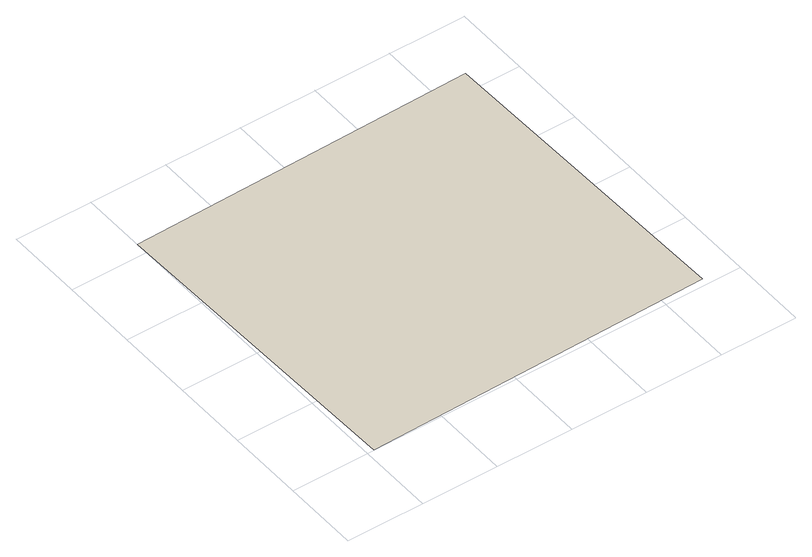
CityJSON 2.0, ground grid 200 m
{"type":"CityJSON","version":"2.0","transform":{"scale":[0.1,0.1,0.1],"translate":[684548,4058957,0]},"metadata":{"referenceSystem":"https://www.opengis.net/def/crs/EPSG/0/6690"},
"CityObjects":{
"building1":{"type":"Building","attributes":{"class":"3001","usage":"461","dateOfConstruction":"2020-04-01","Height.highReference":"highestRoofEdge","Height.lowReference":"lowestGroundPoint","Height.status":"measured","measuredHeight":15,"storeysAboveGround":2,"storeysBelowGround":0,"BuildingIDAttribute.prefecture":16,"BuildingIDAttribute.city":16211,"BuildingDetailAttribute.totalFloorArea":76.2,"BuildingDetailAttribute.buildingFootprintArea":76.2,"BuildingDetailAttribute.buildingRoofEdgeArea":58.7,"BuildingDetailAttribute.buildingStructureType":611,"BuildingDetailAttribute.fireproofStructureType":1011,"BuildingDetailAttribute.landUseType":211,"BuildingDetailAttribute.detailedUsage":4111,"BuildingDetailAttribute.buildingHeight":8.6,"BuildingDetailAttribute.surveyYear":"2020-01-01"},"geometry":[{"type":"MultiSurface","lod":"0","boundaries":[[[0,1,2,3]]]}]}
},
"vertices":[
[9119,198,0],[8939,8519,0],[1,8326,0],[180,5,0]
]}
